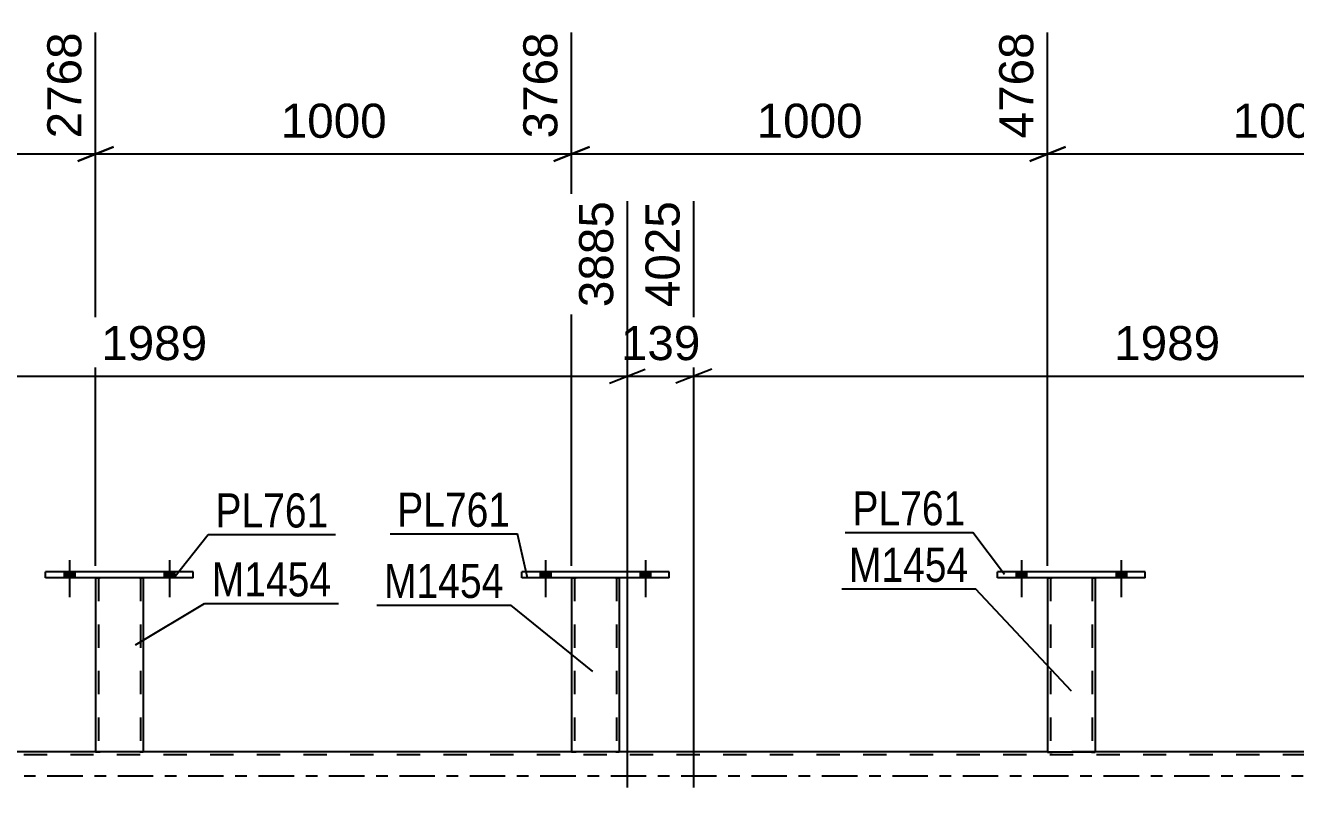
# Model space of a CAD drawing. Header units: millimetres. Extents: x 0 to 841, y 0 to 594.
# Drawn here: x 196.6 to 303.4, y 431.9 to 496 of the extents above; entities that cross this region are included whole.
import ezdxf

# ---------------------------------------------------------------- set-up
doc = ezdxf.new("R2010")
doc.units = ezdxf.units.MM
doc.linetypes.add('DXK_LINE_DOT2', pattern=[3.9198, 1.9599, -1.9599])
doc.linetypes.add('DXK_LINE_DOT3', pattern=[5.9187, 2.979, -0.9799, 0.9799, -0.9799])
doc.styles.add('Arial', font='ARIAL.TTF', dxfattribs={"height": 0.2})
doc.styles.add('Arial Narrow', font='ARIALN.TTF', dxfattribs={"height": 0.2})

# ---------------------------------------------------------------- blocks, each defined once
blk = doc.blocks.new('Part-318895945-3782 - 3712')
at = {"color": 2, "linetype": 'Continuous'}
for p, q in [((242.53, 449.56), (242.53, 434.92)), ((246.53, 449.56), (246.53, 434.92)), ((242.56, 434.92), (242.53, 434.92)), ((242.67, 434.92), (242.56, 434.92)), ((242.82, 434.92), (242.67, 434.92)), ((246.23, 434.92), (242.82, 434.92)), ((246.39, 434.92), (246.23, 434.92)), ((246.49, 434.92), (246.39, 434.92)), ((246.53, 434.92), (246.49, 434.92))]:
    blk.add_line(p, q, dxfattribs=at)
at = {"color": 7, "linetype": 'DXK_LINE_DOT2'}
for p, q in [((242.53, 449.56), (242.53, 449.56)), ((242.53, 449.56), (242.53, 449.56)), ((242.53, 449.56), (242.53, 449.56)), ((242.56, 449.56), (242.53, 449.56)), ((242.53, 449.56), (242.56, 449.56)), ((242.67, 449.56), (242.56, 449.56)), ((242.56, 449.56), (242.67, 449.56)), ((242.82, 449.56), (242.67, 449.56)), ((242.67, 449.56), (242.82, 449.56)), ((242.77, 449.56), (242.77, 449.56)), ((242.77, 449.56), (242.77, 434.92)), ((242.79, 449.56), (242.77, 449.56)), ((242.77, 449.56), (242.79, 449.56)), ((242.84, 449.56), (242.79, 449.56)), ((242.79, 449.56), (242.84, 449.56)), ((246.23, 449.56), (242.82, 449.56)), ((246.23, 449.56), (242.82, 449.56)), ((246.14, 449.56), (242.84, 449.56)), ((242.84, 449.56), (242.92, 449.56)), ((246.22, 449.56), (242.92, 449.56)), ((246.22, 449.56), (246.14, 449.56)), ((246.27, 449.56), (246.22, 449.56)), ((246.22, 449.56), (246.27, 449.56)), ((246.23, 449.56), (246.39, 449.56)), ((246.39, 449.56), (246.23, 449.56)), ((246.29, 449.56), (246.27, 449.56)), ((246.27, 449.56), (246.29, 449.56)), ((246.29, 449.56), (246.29, 449.56)), ((246.29, 449.56), (246.29, 434.92)), ((246.39, 449.56), (246.49, 449.56)), ((246.49, 449.56), (246.39, 449.56)), ((246.49, 449.56), (246.53, 449.56)), ((246.53, 449.56), (246.49, 449.56)), ((246.53, 449.56), (246.53, 449.56)), ((246.53, 449.56), (246.53, 449.56)), ((246.53, 449.56), (246.53, 449.56)), ((242.53, 434.92), (242.56, 434.92)), ((242.56, 434.92), (242.67, 434.92)), ((242.67, 434.92), (242.82, 434.92)), ((242.79, 434.92), (242.77, 434.92)), ((242.77, 434.92), (242.79, 434.92)), ((242.84, 434.92), (242.79, 434.92)), ((242.79, 434.92), (242.84, 434.92)), ((246.23, 434.92), (242.82, 434.92)), ((246.14, 434.92), (242.84, 434.92)), ((242.84, 434.92), (242.92, 434.92)), ((246.27, 434.92), (242.92, 434.92)), ((246.22, 434.92), (246.14, 434.92)), ((246.27, 434.92), (246.22, 434.92)), ((246.23, 434.92), (246.39, 434.92)), ((246.29, 434.92), (246.27, 434.92)), ((246.27, 434.92), (246.29, 434.92)), ((246.39, 434.92), (246.49, 434.92)), ((246.49, 434.92), (246.53, 434.92))]:
    blk.add_line(p, q, dxfattribs=at)
blk = doc.blocks.new('Part-318895945-3787 - 3712')
at = {"color": 2, "linetype": 'Continuous'}
for p, q in [((278.33, 449.56), (278.33, 450.04)), ((290.73, 450.04), (278.33, 450.04)), ((290.73, 449.56), (278.33, 449.56)), ((290.73, 449.56), (290.73, 450.04))]:
    blk.add_line(p, q, dxfattribs=at)
blk = doc.blocks.new('Bolt-318895945-3852 - 3712')
at = {"linetype": 'Continuous'}
for points in [[(199.88, 449.56), (200.76, 449.56), (200.76, 450.04), (199.88, 450.04)], [(208.28, 449.56), (209.16, 449.56), (209.16, 450.04), (208.28, 450.04)]]:
    blk.add_hatch(color=1, dxfattribs=at).paths.add_polyline_path(points)
at = {"color": 1, "linetype": 'Continuous'}
for p, q in [((200.32, 451.04), (200.32, 447.92)), ((208.72, 451.04), (208.72, 447.92)), ((199.88, 450.04), (199.88, 449.56)), ((200.76, 450.04), (200.76, 449.56)), ((208.28, 450.04), (208.28, 449.56)), ((209.16, 450.04), (209.16, 449.56))]:
    blk.add_line(p, q, dxfattribs=at)
blk = doc.blocks.new('Part-318895945-3772 - 3712')
at = {"color": 2, "linetype": 'Continuous'}
for p, q in [((202.52, 449.56), (202.52, 434.92)), ((206.52, 449.56), (206.52, 434.92)), ((202.56, 434.92), (202.52, 434.92)), ((202.66, 434.92), (202.56, 434.92)), ((202.82, 434.92), (202.66, 434.92)), ((206.23, 434.92), (202.82, 434.92)), ((206.38, 434.92), (206.23, 434.92)), ((206.48, 434.92), (206.38, 434.92)), ((206.52, 434.92), (206.48, 434.92))]:
    blk.add_line(p, q, dxfattribs=at)
at = {"color": 7, "linetype": 'DXK_LINE_DOT2'}
for p, q in [((202.52, 449.56), (202.52, 449.56)), ((202.52, 449.56), (202.52, 449.56)), ((202.52, 449.56), (202.52, 449.56)), ((202.56, 449.56), (202.52, 449.56)), ((202.52, 449.56), (202.56, 449.56)), ((202.66, 449.56), (202.56, 449.56)), ((202.56, 449.56), (202.66, 449.56)), ((202.82, 449.56), (202.66, 449.56)), ((202.66, 449.56), (202.82, 449.56)), ((202.76, 449.56), (202.76, 449.56)), ((202.76, 449.56), (202.76, 434.92)), ((202.78, 449.56), (202.76, 449.56)), ((202.76, 449.56), (202.78, 449.56)), ((202.83, 449.56), (202.78, 449.56)), ((202.78, 449.56), (202.83, 449.56)), ((206.23, 449.56), (202.82, 449.56)), ((206.23, 449.56), (202.82, 449.56)), ((206.13, 449.56), (202.83, 449.56)), ((202.83, 449.56), (202.91, 449.56)), ((206.21, 449.56), (202.91, 449.56)), ((206.21, 449.56), (206.13, 449.56)), ((206.26, 449.56), (206.21, 449.56)), ((206.21, 449.56), (206.26, 449.56)), ((206.23, 449.56), (206.38, 449.56)), ((206.38, 449.56), (206.23, 449.56)), ((206.28, 449.56), (206.26, 449.56)), ((206.26, 449.56), (206.28, 449.56)), ((206.28, 449.56), (206.28, 449.56)), ((206.28, 449.56), (206.28, 434.92)), ((206.38, 449.56), (206.48, 449.56)), ((206.48, 449.56), (206.38, 449.56)), ((206.48, 449.56), (206.52, 449.56)), ((206.52, 449.56), (206.48, 449.56)), ((206.52, 449.56), (206.52, 449.56)), ((206.52, 449.56), (206.52, 449.56)), ((206.52, 449.56), (206.52, 449.56)), ((202.52, 434.92), (202.56, 434.92)), ((202.56, 434.92), (202.66, 434.92)), ((202.66, 434.92), (202.82, 434.92)), ((202.78, 434.92), (202.76, 434.92)), ((202.76, 434.92), (202.78, 434.92)), ((202.83, 434.92), (202.78, 434.92)), ((202.78, 434.92), (202.83, 434.92)), ((206.23, 434.92), (202.82, 434.92)), ((206.13, 434.92), (202.83, 434.92)), ((202.83, 434.92), (202.91, 434.92)), ((206.26, 434.92), (202.91, 434.92)), ((206.21, 434.92), (206.13, 434.92)), ((206.26, 434.92), (206.21, 434.92)), ((206.23, 434.92), (206.38, 434.92)), ((206.28, 434.92), (206.26, 434.92)), ((206.26, 434.92), (206.28, 434.92)), ((206.38, 434.92), (206.48, 434.92)), ((206.48, 434.92), (206.52, 434.92))]:
    blk.add_line(p, q, dxfattribs=at)
blk = doc.blocks.new('Bolt-318895945-3837 - 3712')
at = {"linetype": 'Continuous'}
for points in [[(239.89, 449.56), (240.77, 449.56), (240.77, 450.04), (239.89, 450.04)], [(248.29, 449.56), (249.17, 449.56), (249.17, 450.04), (248.29, 450.04)]]:
    blk.add_hatch(color=1, dxfattribs=at).paths.add_polyline_path(points)
at = {"color": 1, "linetype": 'Continuous'}
for p, q in [((240.33, 451.04), (240.33, 447.92)), ((248.73, 451.04), (248.73, 447.92)), ((239.89, 450.04), (239.89, 449.56)), ((240.77, 450.04), (240.77, 449.56)), ((248.29, 450.04), (248.29, 449.56)), ((249.17, 450.04), (249.17, 449.56))]:
    blk.add_line(p, q, dxfattribs=at)
blk = doc.blocks.new('Part-318895945-3777 - 3712')
at = {"color": 2, "linetype": 'Continuous'}
for p, q in [((238.33, 449.56), (238.33, 450.04)), ((250.73, 450.04), (238.33, 450.04)), ((250.73, 449.56), (238.33, 449.56)), ((250.73, 449.56), (250.73, 450.04))]:
    blk.add_line(p, q, dxfattribs=at)
blk = doc.blocks.new('Bolt-318895945-3869 - 3712')
at = {"linetype": 'Continuous'}
for points in [[(199.88, 449.56), (200.76, 449.56), (200.76, 450.04), (199.88, 450.04)], [(208.28, 449.56), (209.16, 449.56), (209.16, 450.04), (208.28, 450.04)]]:
    blk.add_hatch(color=1, dxfattribs=at).paths.add_polyline_path(points)
at = {"color": 1, "linetype": 'Continuous'}
for p, q in [((200.32, 451.04), (200.32, 447.92)), ((208.72, 451.04), (208.72, 447.92)), ((199.88, 450.04), (199.88, 449.56)), ((200.76, 450.04), (200.76, 449.56)), ((208.28, 450.04), (208.28, 449.56)), ((209.16, 450.04), (209.16, 449.56))]:
    blk.add_line(p, q, dxfattribs=at)
blk = doc.blocks.new('Part-318895945-3875 - 3712')
at = {"color": 2, "linetype": 'Continuous'}
for p, q in [((282.53, 449.56), (282.53, 434.92)), ((286.53, 449.56), (286.53, 434.92)), ((282.54, 434.91), (282.56, 434.91)), ((282.67, 434.91), (282.56, 434.91)), ((282.82, 434.91), (282.67, 434.91)), ((286.23, 434.91), (282.82, 434.91)), ((286.39, 434.91), (286.23, 434.91)), ((286.49, 434.91), (286.39, 434.91)), ((286.49, 434.91), (286.52, 434.91))]:
    blk.add_line(p, q, dxfattribs=at)
at = {"color": 7, "linetype": 'DXK_LINE_DOT2'}
for p, q in [((282.53, 449.56), (282.53, 449.56)), ((282.53, 449.56), (282.53, 449.56)), ((282.53, 449.56), (282.53, 449.56)), ((282.56, 449.56), (282.53, 449.56)), ((282.53, 449.56), (282.56, 449.56)), ((282.67, 449.56), (282.56, 449.56)), ((282.56, 449.56), (282.67, 449.56)), ((282.82, 449.56), (282.67, 449.56)), ((282.67, 449.56), (282.82, 449.56)), ((282.77, 449.56), (282.77, 449.56)), ((282.77, 449.56), (282.77, 434.91)), ((282.79, 449.56), (282.77, 449.56)), ((282.77, 449.56), (282.79, 449.56)), ((282.84, 449.56), (282.79, 449.56)), ((282.79, 449.56), (282.84, 449.56)), ((286.23, 449.56), (282.82, 449.56)), ((286.23, 449.56), (282.82, 449.56)), ((286.14, 449.56), (282.84, 449.56)), ((282.84, 449.56), (282.92, 449.56)), ((286.22, 449.56), (282.92, 449.56)), ((286.22, 449.56), (286.14, 449.56)), ((286.27, 449.56), (286.22, 449.56)), ((286.22, 449.56), (286.27, 449.56)), ((286.23, 449.56), (286.39, 449.56)), ((286.39, 449.56), (286.23, 449.56)), ((286.29, 449.56), (286.27, 449.56)), ((286.27, 449.56), (286.29, 449.56)), ((286.29, 449.56), (286.29, 449.56)), ((286.29, 449.56), (286.29, 434.91)), ((286.39, 449.56), (286.49, 449.56)), ((286.49, 449.56), (286.39, 449.56)), ((286.49, 449.56), (286.53, 449.56)), ((286.53, 449.56), (286.49, 449.56)), ((286.53, 449.56), (286.53, 449.56)), ((286.53, 449.56), (286.53, 449.56)), ((286.53, 449.56), (286.53, 449.56)), ((282.53, 434.92), (282.53, 434.91)), ((282.53, 434.91), (282.53, 434.91)), ((282.53, 434.91), (282.54, 434.91)), ((282.53, 434.91), (282.56, 434.91)), ((282.56, 434.91), (282.67, 434.91)), ((282.67, 434.91), (282.82, 434.91)), ((282.79, 434.91), (282.77, 434.91)), ((282.77, 434.91), (282.79, 434.91)), ((282.84, 434.91), (282.79, 434.91)), ((282.79, 434.91), (282.82, 434.91)), ((286.23, 434.91), (282.82, 434.91)), ((282.82, 434.91), (282.84, 434.91)), ((286.14, 434.91), (282.84, 434.91)), ((282.84, 434.91), (282.92, 434.91)), ((286.22, 434.91), (282.92, 434.91)), ((286.22, 434.91), (286.14, 434.91)), ((286.27, 434.91), (286.22, 434.91)), ((286.22, 434.91), (286.27, 434.91)), ((286.23, 434.91), (286.39, 434.91)), ((286.29, 434.91), (286.27, 434.91)), ((286.27, 434.91), (286.29, 434.91)), ((286.39, 434.91), (286.49, 434.91)), ((286.49, 434.91), (286.53, 434.91)), ((286.52, 434.91), (286.53, 434.91)), ((286.53, 434.91), (286.53, 434.92)), ((286.53, 434.92), (286.53, 434.91)), ((286.53, 434.91), (286.53, 434.91))]:
    blk.add_line(p, q, dxfattribs=at)
blk = doc.blocks.new('Part-318895945-3891 - 3712')
at = {"color": 7, "linetype": 'DXK_LINE_DOT2'}
for p, q in [((708.01, 434.68), (109.68, 434.68)), ((206.52, 434.92), (202.52, 434.92)), ((246.53, 434.92), (242.53, 434.92)), ((286.53, 434.92), (282.53, 434.92))]:
    blk.add_line(p, q, dxfattribs=at)
at = {"color": 2, "linetype": 'Continuous'}
for p, q in [((202.52, 434.92), (166.52, 434.92)), ((242.53, 434.92), (206.52, 434.92)), ((282.53, 434.92), (246.53, 434.92)), ((322.52, 434.92), (286.53, 434.92))]:
    blk.add_line(p, q, dxfattribs=at)
at = {"color": 7, "linetype": 'DXK_LINE_DOT3'}
blk.add_line((109.68, 432.92), (708.01, 432.92), dxfattribs=at)
blk = doc.blocks.new('Bolt-318895945-3898 - 3712')
at = {"linetype": 'Continuous'}
for points in [[(239.89, 449.56), (240.77, 449.56), (240.77, 450.04), (239.89, 450.04)], [(248.29, 449.56), (249.17, 449.56), (249.17, 450.04), (248.29, 450.04)]]:
    blk.add_hatch(color=1, dxfattribs=at).paths.add_polyline_path(points)
at = {"color": 1, "linetype": 'Continuous'}
for p, q in [((240.33, 451.04), (240.33, 447.92)), ((248.73, 451.04), (248.73, 447.92)), ((239.89, 450.04), (239.89, 449.56)), ((240.77, 450.04), (240.77, 449.56)), ((248.29, 450.04), (248.29, 449.56)), ((249.17, 450.04), (249.17, 449.56))]:
    blk.add_line(p, q, dxfattribs=at)
blk = doc.blocks.new('Bolt-318895945-3899 - 3712')
at = {"linetype": 'Continuous'}
for points in [[(279.89, 449.56), (280.77, 449.56), (280.77, 450.04), (279.89, 450.04)], [(288.29, 449.56), (289.17, 449.56), (289.17, 450.04), (288.29, 450.04)]]:
    blk.add_hatch(color=1, dxfattribs=at).paths.add_polyline_path(points)
at = {"color": 1, "linetype": 'Continuous'}
for p, q in [((280.33, 451.04), (280.33, 447.92)), ((288.73, 451.04), (288.73, 447.92)), ((279.89, 450.04), (279.89, 449.56)), ((280.77, 450.04), (280.77, 449.56)), ((288.29, 450.04), (288.29, 449.56)), ((289.17, 450.04), (289.17, 449.56))]:
    blk.add_line(p, q, dxfattribs=at)
blk = doc.blocks.new('Bolt-318895945-3900 - 3712')
at = {"linetype": 'Continuous'}
for points in [[(279.89, 449.56), (280.77, 449.56), (280.77, 450.04), (279.89, 450.04)], [(288.29, 449.56), (289.17, 449.56), (289.17, 450.04), (288.29, 450.04)]]:
    blk.add_hatch(color=1, dxfattribs=at).paths.add_polyline_path(points)
at = {"color": 1, "linetype": 'Continuous'}
for p, q in [((280.33, 451.04), (280.33, 447.92)), ((288.73, 451.04), (288.73, 447.92)), ((279.89, 450.04), (279.89, 449.56)), ((280.77, 450.04), (280.77, 449.56)), ((288.29, 450.04), (288.29, 449.56)), ((289.17, 450.04), (289.17, 449.56))]:
    blk.add_line(p, q, dxfattribs=at)
blk = doc.blocks.new('Part-318895945-4007 - 3712')
at = {"color": 2, "linetype": 'Continuous'}
for p, q in [((198.32, 449.56), (198.32, 450.04)), ((210.72, 450.04), (198.32, 450.04)), ((210.72, 449.56), (198.32, 449.56)), ((210.72, 449.56), (210.72, 450.04))]:
    blk.add_line(p, q, dxfattribs=at)
blk = doc.blocks.new('StraightDimension-318895945-4450 - 3712')
at = {"color": 7, "linetype": 'Continuous'}
for p, q in [((202.52, 450.56), (202.52, 495.36)), ((242.53, 450.56), (242.53, 495.36)), ((204.02, 485.77), (201.02, 484.57)), ((241.03, 484.57), (244.03, 485.77)), ((202.52, 485.17), (242.53, 485.17))]:
    blk.add_line(p, q, dxfattribs=at)
at = {"color": 0}
blk.add_wipeout([(227.57, 485.92), (227.57, 490.12), (217.48, 490.12), (217.48, 485.92)], dxfattribs=at)
at = {"color": 3, "style": 'Arial'}
blk.add_text('1000', height=2.865, dxfattribs=at).set_placement((218.08, 486.52))
at = {"color": 0, "linetype": 'Continuous'}
blk.add_wipeout([(241.93, 495.96), (237.73, 495.96), (237.73, 485.87), (241.93, 485.87)], dxfattribs=at)
at = {"color": 3, "linetype": 'Continuous', "style": 'Arial'}
blk.add_text('3768', height=2.865, rotation=90.0002, dxfattribs=at).set_placement((241.33, 486.47))
blk = doc.blocks.new('StraightDimension-318895945-4442 - 3712')
at = {"color": 7, "linetype": 'Continuous'}
for p, q in [((162.52, 450.56), (162.52, 495.36)), ((202.52, 450.56), (202.52, 495.36)), ((164.02, 485.77), (161.02, 484.57)), ((201.02, 484.57), (204.02, 485.77)), ((162.52, 485.17), (202.52, 485.17))]:
    blk.add_line(p, q, dxfattribs=at)
at = {"color": 0}
blk.add_wipeout([(187.57, 485.92), (187.57, 490.12), (177.47, 490.12), (177.47, 485.92)], dxfattribs=at)
at = {"color": 3, "style": 'Arial'}
blk.add_text('1000', height=2.865, dxfattribs=at).set_placement((178.07, 486.52))
at = {"color": 0, "linetype": 'Continuous'}
blk.add_wipeout([(201.92, 495.96), (197.72, 495.96), (197.72, 485.87), (201.92, 485.87)], dxfattribs=at)
at = {"color": 3, "linetype": 'Continuous', "style": 'Arial'}
blk.add_text('2768', height=2.865, rotation=90.0002, dxfattribs=at).set_placement((201.32, 486.47))
blk = doc.blocks.new('StraightDimension-318895945-4458 - 3712')
at = {"color": 7, "linetype": 'Continuous'}
for p, q in [((242.53, 450.56), (242.53, 495.36)), ((282.53, 450.56), (282.53, 495.36)), ((244.03, 485.77), (241.03, 484.57)), ((281.03, 484.57), (284.03, 485.77)), ((242.53, 485.17), (282.53, 485.17))]:
    blk.add_line(p, q, dxfattribs=at)
at = {"color": 0}
blk.add_wipeout([(267.58, 485.92), (267.58, 490.12), (257.48, 490.12), (257.48, 485.92)], dxfattribs=at)
at = {"color": 3, "style": 'Arial'}
blk.add_text('1000', height=2.865, dxfattribs=at).set_placement((258.08, 486.52))
at = {"color": 0, "linetype": 'Continuous'}
blk.add_wipeout([(281.93, 495.96), (277.73, 495.96), (277.73, 485.87), (281.93, 485.87)], dxfattribs=at)
at = {"color": 3, "linetype": 'Continuous', "style": 'Arial'}
blk.add_text('4768', height=2.865, rotation=90.0002, dxfattribs=at).set_placement((281.33, 486.47))
blk = doc.blocks.new('StraightDimension-318895945-4466 - 3712')
at = {"color": 7, "linetype": 'Continuous'}
for p, q in [((282.53, 450.56), (282.53, 495.36)), ((322.52, 450.56), (322.52, 495.36)), ((284.03, 485.77), (281.03, 484.57)), ((321.02, 484.57), (324.02, 485.77)), ((282.53, 485.17), (322.52, 485.17))]:
    blk.add_line(p, q, dxfattribs=at)
at = {"color": 0}
blk.add_wipeout([(307.57, 485.92), (307.57, 490.12), (297.48, 490.12), (297.48, 485.92)], dxfattribs=at)
at = {"color": 3, "style": 'Arial'}
blk.add_text('1000', height=2.865, dxfattribs=at).set_placement((298.08, 486.52))
at = {"color": 0, "linetype": 'Continuous'}
blk.add_wipeout([(321.92, 495.96), (317.72, 495.96), (317.72, 485.87), (321.92, 485.87)], dxfattribs=at)
at = {"color": 3, "linetype": 'Continuous', "style": 'Arial'}
blk.add_text('5768', height=2.865, rotation=90.0002, dxfattribs=at).set_placement((321.32, 486.47))
blk = doc.blocks.new('StraightDimension-318895945-4755 - 3712')
at = {"color": 7, "linetype": 'Continuous'}
for p, q in [((252.8, 431.92), (252.8, 481.19)), ((332.36, 431.92), (332.36, 481.19)), ((254.3, 467.09), (251.3, 465.89)), ((330.86, 465.89), (333.86, 467.09)), ((252.8, 466.49), (332.36, 466.49))]:
    blk.add_line(p, q, dxfattribs=at)
at = {"color": 0, "linetype": 'Continuous'}
blk.add_wipeout([(331.76, 481.79), (327.56, 481.79), (327.56, 471.69), (331.76, 471.69)], dxfattribs=at)
at = {"color": 0}
blk.add_wipeout([(297.62, 467.24), (297.62, 471.44), (287.53, 471.44), (287.53, 467.24)], dxfattribs=at)
at = {"color": 3, "linetype": 'Continuous', "style": 'Arial'}
blk.add_text('6014', height=2.865, rotation=90.0002, dxfattribs=at).set_placement((331.16, 472.29))
at = {"color": 3, "style": 'Arial'}
blk.add_text('1989', height=2.865, dxfattribs=at).set_placement((288.13, 467.84))
blk = doc.blocks.new('StraightDimension-318895945-4769 - 3712')
at = {"color": 7, "linetype": 'Continuous'}
for p, q in [((247.22, 431.92), (247.22, 481.19)), ((252.8, 431.92), (252.8, 481.19)), ((245.72, 465.89), (248.72, 467.09)), ((254.3, 467.09), (251.3, 465.89)), ((247.22, 466.49), (252.8, 466.49))]:
    blk.add_line(p, q, dxfattribs=at)
at = {"color": 0}
blk.add_wipeout([(253.94, 467.24), (253.94, 471.44), (246.07, 471.44), (246.07, 467.24)], dxfattribs=at)
at = {"color": 3, "style": 'Arial'}
blk.add_text('139', height=2.865, dxfattribs=at).set_placement((246.67, 467.84))
at = {"color": 0, "linetype": 'Continuous'}
blk.add_wipeout([(252.2, 481.79), (248, 481.79), (248, 471.69), (252.2, 471.69)], dxfattribs=at)
at = {"color": 3, "linetype": 'Continuous', "style": 'Arial'}
blk.add_text('4025', height=2.865, rotation=90.0002, dxfattribs=at).set_placement((251.6, 472.29))
blk = doc.blocks.new('StraightDimension-318895945-4783 - 3712')
at = {"color": 7, "linetype": 'Continuous'}
for p, q in [((167.66, 431.92), (167.66, 481.19)), ((247.22, 431.92), (247.22, 481.19)), ((169.16, 467.09), (166.16, 465.89)), ((245.72, 465.89), (248.72, 467.09)), ((167.66, 466.49), (247.22, 466.49))]:
    blk.add_line(p, q, dxfattribs=at)
at = {"color": 0, "linetype": 'Continuous'}
blk.add_wipeout([(246.62, 481.79), (242.42, 481.79), (242.42, 471.69), (246.62, 471.69)], dxfattribs=at)
at = {"color": 0}
blk.add_wipeout([(212.49, 467.24), (212.49, 471.44), (202.39, 471.44), (202.39, 467.24)], dxfattribs=at)
at = {"color": 3, "linetype": 'Continuous', "style": 'Arial'}
blk.add_text('3885', height=2.865, rotation=90.0002, dxfattribs=at).set_placement((246.02, 472.29))
at = {"color": 3, "style": 'Arial'}
blk.add_text('1989', height=2.865, dxfattribs=at).set_placement((202.99, 467.84))
blk = doc.blocks.new('Mark-318895945-3778 - 3712')
at = {"color": 30, "linetype": 'Continuous'}
for p in [(226.16, 447.26), (244.3, 441.67)]:
    blk.add_line(p, (237.41, 447.26), dxfattribs=at)
at = {"color": 0}
blk.add_wipeout([(236.81, 447.86), (236.81, 450.86), (226.76, 450.86), (226.76, 447.86)], dxfattribs=at)
blk.add_wipeout([(236.81, 447.86), (236.81, 450.86), (226.76, 450.86), (226.76, 447.86)], dxfattribs=at)
at = {"color": 3, "style": 'Arial Narrow'}
blk.add_text('M1454', height=2.863, dxfattribs=at).set_placement((226.76, 447.86))
blk = doc.blocks.new('Mark-318895945-3783 - 3712')
at = {"color": 30, "linetype": 'Continuous'}
for p in [(265.53, 453.36), (278.92, 449.82)]:
    blk.add_line(p, (276.24, 453.36), dxfattribs=at)
at = {"color": 0}
blk.add_wipeout([(275.64, 453.96), (275.64, 456.96), (266.13, 456.96), (266.13, 453.96)], dxfattribs=at)
blk.add_wipeout([(275.64, 453.96), (275.64, 456.96), (266.13, 456.96), (266.13, 453.96)], dxfattribs=at)
at = {"color": 3, "style": 'Arial Narrow'}
blk.add_text('PL761', height=2.863, dxfattribs=at).set_placement((266.13, 453.96))
blk = doc.blocks.new('Mark-318895945-3768 - 3712')
at = {"color": 30, "linetype": 'Continuous'}
for p, q in [((205.86, 443.91), (211.68, 447.39)), ((211.68, 447.39), (222.93, 447.39))]:
    blk.add_line(p, q, dxfattribs=at)
at = {"color": 0}
blk.add_wipeout([(222.33, 447.99), (222.33, 450.99), (212.28, 450.99), (212.28, 447.99)], dxfattribs=at)
blk.add_wipeout([(222.33, 447.99), (222.33, 450.99), (212.28, 450.99), (212.28, 447.99)], dxfattribs=at)
at = {"color": 3, "style": 'Arial Narrow'}
blk.add_text('M1454', height=2.863, dxfattribs=at).set_placement((212.28, 447.99))
blk = doc.blocks.new('Mark-318895945-3773 - 3712')
at = {"color": 30, "linetype": 'Continuous'}
for p in [(227.27, 453.24), (238.82, 449.56)]:
    blk.add_line(p, (237.98, 453.24), dxfattribs=at)
at = {"color": 0}
blk.add_wipeout([(237.38, 453.84), (237.38, 456.84), (227.87, 456.84), (227.87, 453.84)], dxfattribs=at)
blk.add_wipeout([(237.38, 453.84), (237.38, 456.84), (227.87, 456.84), (227.87, 453.84)], dxfattribs=at)
at = {"color": 3, "style": 'Arial Narrow'}
blk.add_text('PL761', height=2.863, dxfattribs=at).set_placement((227.87, 453.84))
blk = doc.blocks.new('Mark-318895945-3871 - 3712')
at = {"color": 30, "linetype": 'Continuous'}
for p in [(265.23, 448.61), (284.53, 440.02)]:
    blk.add_line(p, (276.48, 448.61), dxfattribs=at)
at = {"color": 0}
blk.add_wipeout([(275.88, 449.21), (275.88, 452.21), (265.83, 452.21), (265.83, 449.21)], dxfattribs=at)
blk.add_wipeout([(275.88, 449.21), (275.88, 452.21), (265.83, 452.21), (265.83, 449.21)], dxfattribs=at)
at = {"color": 3, "style": 'Arial Narrow'}
blk.add_text('M1454', height=2.863, dxfattribs=at).set_placement((265.83, 449.21))
blk = doc.blocks.new('Mark-318895945-4003 - 3712')
at = {"color": 30, "linetype": 'Continuous'}
for p, q in [((209.09, 449.56), (211.99, 453.18)), ((211.99, 453.18), (222.69, 453.18))]:
    blk.add_line(p, q, dxfattribs=at)
at = {"color": 0}
blk.add_wipeout([(222.09, 453.78), (222.09, 456.78), (212.59, 456.78), (212.59, 453.78)], dxfattribs=at)
blk.add_wipeout([(222.09, 453.78), (222.09, 456.78), (212.59, 456.78), (212.59, 453.78)], dxfattribs=at)
at = {"color": 3, "style": 'Arial Narrow'}
blk.add_text('PL761', height=2.863, dxfattribs=at).set_placement((212.59, 453.78))

msp = doc.modelspace()

# ---------------------------------------------------------------- block references
for name in ['Bolt-318895945-3852 - 3712', 'Bolt-318895945-3869 - 3712', 'Bolt-318895945-3837 - 3712', 'Bolt-318895945-3898 - 3712', 'Bolt-318895945-3899 - 3712', 'Bolt-318895945-3900 - 3712', 'Part-318895945-4007 - 3712', 'Part-318895945-3772 - 3712', 'Part-318895945-3777 - 3712', 'Part-318895945-3782 - 3712', 'Part-318895945-3787 - 3712', 'Part-318895945-3875 - 3712', 'Part-318895945-3891 - 3712']:
    msp.add_blockref(name, (0, 0))

# ---------------------------------------------------------------- next in the draw order: block references
msp.add_blockref('StraightDimension-318895945-4450 - 3712', (0, 0))

# ---------------------------------------------------------------- next in the draw order: block references
for name in ['StraightDimension-318895945-4442 - 3712', 'StraightDimension-318895945-4458 - 3712']:
    msp.add_blockref(name, (0, 0))

# ---------------------------------------------------------------- next in the draw order: block references
msp.add_blockref('StraightDimension-318895945-4466 - 3712', (0, 0))

# ---------------------------------------------------------------- next in the draw order: block references
msp.add_blockref('StraightDimension-318895945-4755 - 3712', (0, 0))

# ---------------------------------------------------------------- next in the draw order: block references
for name in ['StraightDimension-318895945-4769 - 3712', 'Mark-318895945-3783 - 3712']:
    msp.add_blockref(name, (0, 0))

# ---------------------------------------------------------------- next in the draw order: block references
for name in ['StraightDimension-318895945-4783 - 3712', 'Mark-318895945-3871 - 3712']:
    msp.add_blockref(name, (0, 0))

# ---------------------------------------------------------------- next in the draw order: block references
for name in ['Mark-318895945-3768 - 3712', 'Mark-318895945-3778 - 3712']:
    msp.add_blockref(name, (0, 0))

# ---------------------------------------------------------------- next in the draw order: block references
for name in ['Mark-318895945-4003 - 3712', 'Mark-318895945-3773 - 3712']:
    msp.add_blockref(name, (0, 0))

doc.saveas('drawing.dxf')
